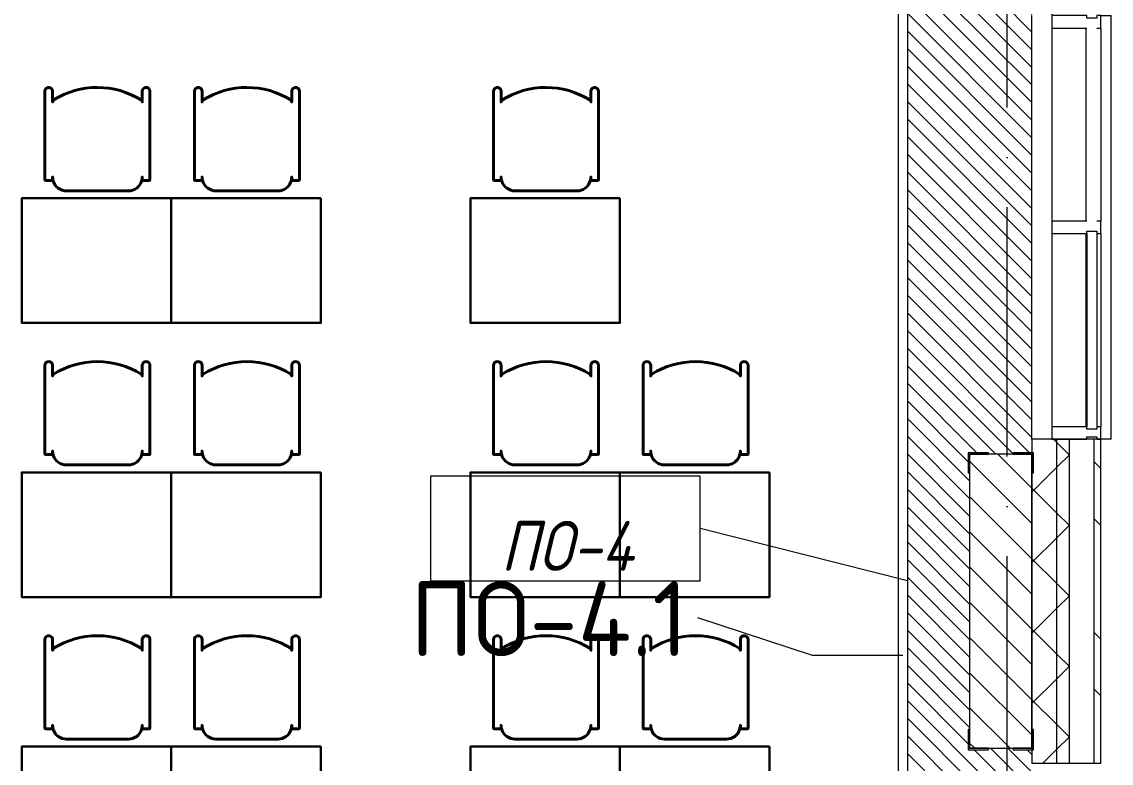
# Model space of a CAD drawing. Header units: millimetres. Extents: x -6467 to 105918, y -7090 to 92481.
# Drawn here: x 97196 to 101568, y 12481 to 15456 of the extents above; entities that cross this region are included whole.
import ezdxf

# ---------------------------------------------------------------- set-up
doc = ezdxf.new("R2010")
doc.units = ezdxf.units.MM
doc.linetypes.add('50_200_ШТРИХ_1Т_ш5_п1_п1_', pattern=[1400, 1000, -200, 0, -200])
for name, color, linetype, lineweight in [('A-FLOR', 7, 'Continuous', 9), ('A-FLOR-IDEN', 7, 'Continuous', 9), ('A-GLAZ', 7, 'Continuous', 5), ('A-GLAZ-CWMG', 7, 'Continuous', 9), ('A-GLAZ-CWMG-1', 7, 'Continuous', 20), ('A-WALL', 7, 'Continuous', 5), ('A-WALL-FNSH-1', 7, 'Continuous', 5), ('A-WALL-IDEN', 7, 'Continuous', 9), ('I-WALL', 7, 'Continuous', 5)]:
    doc.layers.add(name, color=color, linetype=linetype, lineweight=lineweight)
for name, color, linetype, lineweight, true_color in [('A-FLOR-PATT-1', 7, 'Continuous', 5, 0xd61c12), ('A-GENM-1', 7, 'Continuous', 9, 0xaaaaaa), ('A-GENM-2', 7, 'Continuous', 20, 0xaaaaaa), ('A-WALL-3', 7, 'Continuous', 5, 0x787878), ('мебель 2 этаж-1', 7, 'Continuous', 40, 0xaaaaaa), ('Оси-3', 7, '50_200_ШТРИХ_1Т_ш5_п1_п1_', 9, 0xaaaaaa), ('ТХ_функционал-2', 7, 'Continuous', 40, 0xaaaaaa), ('ТХ_функционал-9', 7, 'Continuous', 30, 0xaaaaaa)]:
    doc.layers.add(name, color=color, linetype=linetype, lineweight=lineweight, true_color=true_color)
doc.styles.add('GOST Common', font='GOST_Common.ttf', dxfattribs={"height": 300})
doc.styles.add('GOST Common_I', font='GOST_Common Italic.ttf', dxfattribs={"width": 0.9, "height": 200})
pattern_1 = [(45, (0, 0), (-141.42136, 141.42136), []), (135, (0, 0), (-141.42136, -141.42136), [])]

# ---------------------------------------------------------------- blocks, each defined once
blk = doc.blocks.new('Прямоугольный импост - Импост структурный с накладкой - 180мм-22437111-АИ_План этажа Радиаторы_2')
at = {"layer": 'A-GLAZ-CWMG-1'}
for p, q in [((-50, 0), (-50, 17)), ((-50, 17), (0, 17)), ((0, 0), (-10, 0)), ((-10, 0), (-10, -40)), ((0, 17), (0, 0)), ((-50, -180), (-50, -40)), ((-10, -40), (0, -40)), ((0, -40), (0, -180)), ((0, -180), (-50, -180))]:
    blk.add_line(p, q, dxfattribs=at)
blk = doc.blocks.new('Прямоугольный импост - Импост структурный с накладкой - 180мм-V231-АИ_План этажа Радиаторы_2')
at = {"layer": 'A-GLAZ-CWMG'}
for p, q in [((49825, 55111), (49050, 55111)), ((49825, 54931), (49050, 54931)), ((49825, 54914), (49050, 54914))]:
    blk.add_line(p, q, dxfattribs=at)
blk = doc.blocks.new('Прямоугольный импост - Импост структурный с накладкой - 180мм-V232-АИ_План этажа Радиаторы_2')
at = {"layer": 'A-GLAZ-CWMG'}
for p, q in [((6637, 55111), (5862, 55111)), ((6637, 54914), (5862, 54914))]:
    blk.add_line(p, q, dxfattribs=at)
blk = doc.blocks.new('Прямоугольный импост - Импост структурный с накладкой - 180мм-V237-АИ_План этажа Радиаторы_2')
at = {"layer": 'A-GLAZ-CWMG-1'}
for p, q in [((-25, 0), (-25, 17)), ((-25, 17), (25, 17)), ((-15, 0), (-25, 0)), ((-15, -40), (-15, 0)), ((25, 17), (25, 0)), ((-25, -180), (-25, -40)), ((-25, -40), (-15, -40)), ((25, -40), (25, -180)), ((25, -180), (-25, -180))]:
    blk.add_line(p, q, dxfattribs=at)
blk = doc.blocks.new('Прямоугольный импост - Импост структурный с накладкой - 180мм-22437157-АИ_План этажа Радиаторы_2')
at = {"layer": 'A-GLAZ-CWMG-1'}
for p, q in [((0, 17), (-50, 17)), ((-50, 17), (-50, 0)), ((-50, 0), (-40, 0)), ((-40, 0), (-40, -40)), ((-10, -40), (-10, 0)), ((-10, 0), (0, 0)), ((0, 0), (0, 17)), ((-40, -40), (-50, -40)), ((-50, -40), (-50, -180)), ((0, -40), (-10, -40)), ((0, -180), (0, -40)), ((-50, -180), (0, -180))]:
    blk.add_line(p, q, dxfattribs=at)
blk = doc.blocks.new('Фахверк _газобетон торцы_335 - Фахверк _газобетон торцы_-25574127-АИ_План этажа Радиаторы_2')
at = {"layer": 'A-GENM-2'}
for p, q in [((89406, 11134.7), (89325, 11134.7)), ((89325, 11134.7), (89325, 11128.7)), ((89325, 11128.7), (89400, 11128.7)), ((89400, 11128.7), (89400, 11053.7)), ((89406, 11053.7), (89406, 11134.7)), ((89400, 11053.7), (89406, 11053.7)), ((89400, 10953.7), (89400, 10878.7)), ((89406, 10953.7), (89400, 10953.7)), ((89406, 10872.7), (89406, 10953.7)), ((89400, 10878.7), (89325, 10878.7)), ((89325, 10878.7), (89325, 10872.7)), ((89325, 10872.7), (89406, 10872.7))]:
    blk.add_line(p, q, dxfattribs=at)
blk = doc.blocks.new('Фахверк _газобетон торцы_336 - Фахверк _газобетон торцы_-25574147-АИ_План этажа Радиаторы_2')
at = {"layer": 'A-GENM-2'}
for p, q in [((89406, 11134.7), (89325, 11134.7)), ((89325, 11134.7), (89325, 11128.7)), ((89325, 11128.7), (89400, 11128.7)), ((89400, 11128.7), (89400, 11053.7)), ((89406, 11053.7), (89406, 11134.7)), ((89400, 11053.7), (89406, 11053.7)), ((89400, 10953.7), (89400, 10878.7)), ((89406, 10953.7), (89400, 10953.7)), ((89406, 10872.7), (89406, 10953.7)), ((89400, 10878.7), (89325, 10878.7)), ((89325, 10878.7), (89325, 10872.7)), ((89325, 10872.7), (89406, 10872.7))]:
    blk.add_line(p, q, dxfattribs=at)
blk = doc.blocks.new('Отлив_СКБ - Отлив витража-V390-АИ_План этажа Радиаторы_2')
at = {"layer": 'A-GLAZ'}
for p, q in [((0, 59), (0, 100)), ((1700, 100), (0, 100)), ((1700, 100), (1700, 59)), ((875, 2), (1650, 2)), ((825, 0), (50, 0)), ((1650, 0), (875, 0))]:
    blk.add_line(p, q, dxfattribs=at)
blk = doc.blocks.new('мебель 2 этаж-28800768-АИ_План этажа Радиаторы_2')
at = {"layer": 'ТХ_функционал-2', "flags": 128}
for points in [[(99552.8, 16892.4), (99552.8, 16537.6), (99553.6, 16535.6), (99555.6, 16534.8), (99580.7, 16534.8), (99582.7, 16535.6), (99583.5, 16537.6), (99583.5, 16548.7), (99584.2, 16539.9), (99586.2, 16531.4), (99589.5, 16523.5), (99594.1, 16515.9), (99599.8, 16509.3), (99606.4, 16503.6), (99614, 16499), (99622.1, 16495.6), (99630.6, 16493.6), (99639.3, 16492.9), (99887.7, 16492.9), (99896.4, 16493.6), (99904.9, 16495.6), (99912.8, 16498.9), (99921, 16503.8), (99927.1, 16509.3), (99932.9, 16516), (99937.4, 16523.3), (99940.7, 16531.2), (99942.8, 16540.3), (99943.5, 16548.7), (99943.5, 16537.6), (99944.3, 16535.6), (99946.3, 16534.8), (99971.4, 16534.8), (99973.4, 16535.6), (99974.2, 16537.6), (99974.2, 16892.4), (99973.4, 16897.2), (99971.3, 16901.5), (99967.8, 16904.9), (99963.6, 16907.1), (99958.8, 16907.8), (99954.2, 16907.1), (99949.7, 16904.8), (99946.4, 16901.5), (99944.2, 16897.1), (99943.5, 16892.4), (99943.5, 16849.4), (99942.9, 16852.8), (99941.5, 16855.4), (99939.1, 16857.6), (99919.5, 16868.9), (99899.5, 16878.7), (99876.8, 16887.8), (99854.9, 16895), (99832.3, 16900.6), (99809.5, 16904.6), (99787.5, 16906.9), (99763.5, 16907.8), (99740.2, 16907), (99717.4, 16904.6), (99694.8, 16900.6), (99672.4, 16895), (99650.2, 16887.9), (99628.7, 16879.2), (99607.7, 16869), (99587.9, 16857.6), (99585.6, 16855.6), (99584, 16852.7), (99583.5, 16849.7), (99583.5, 16892.4), (99582.7, 16897.2), (99580.5, 16901.5), (99577.2, 16904.9), (99572.9, 16907), (99568.1, 16907.8), (99563.4, 16907.1), (99559.1, 16904.9), (99555.8, 16901.5), (99553.5, 16897.1)], [(100152.8, 16892.4), (100152.8, 16537.6), (100153.6, 16535.6), (100155.6, 16534.8), (100180.7, 16534.8), (100182.7, 16535.6), (100183.5, 16537.6), (100183.5, 16548.7), (100184.2, 16539.9), (100186.2, 16531.4), (100189.5, 16523.5), (100194.1, 16515.9), (100199.8, 16509.3), (100206.4, 16503.6), (100214, 16499), (100222.1, 16495.6), (100230.6, 16493.6), (100239.3, 16492.9), (100487.7, 16492.9), (100496.4, 16493.6), (100504.9, 16495.6), (100512.8, 16498.9), (100521, 16503.8), (100527.1, 16509.3), (100532.9, 16516), (100537.4, 16523.3), (100540.7, 16531.2), (100542.8, 16540.3), (100543.5, 16548.7), (100543.5, 16537.6), (100544.3, 16535.6), (100546.3, 16534.8), (100571.4, 16534.8), (100573.4, 16535.6), (100574.2, 16537.6), (100574.2, 16892.4), (100573.4, 16897.2), (100571.3, 16901.5), (100567.8, 16904.9), (100563.6, 16907.1), (100558.8, 16907.8), (100554.2, 16907.1), (100549.7, 16904.8), (100546.4, 16901.5), (100544.2, 16897.1), (100543.5, 16892.4), (100543.5, 16849.4), (100542.9, 16852.8), (100541.5, 16855.4), (100539.1, 16857.6), (100519.5, 16868.9), (100499.5, 16878.7), (100476.8, 16887.8), (100454.9, 16895), (100432.3, 16900.6), (100409.5, 16904.6), (100387.5, 16906.9), (100363.5, 16907.8), (100340.2, 16907), (100317.4, 16904.6), (100294.8, 16900.6), (100272.4, 16895), (100250.2, 16887.9), (100228.7, 16879.2), (100207.7, 16869), (100187.9, 16857.6), (100185.6, 16855.6), (100184, 16852.7), (100183.5, 16849.7), (100183.5, 16892.4), (100182.7, 16897.2), (100180.5, 16901.5), (100177.2, 16904.9), (100172.9, 16907), (100168.1, 16907.8), (100163.4, 16907.1), (100159.1, 16904.9), (100155.8, 16901.5), (100153.5, 16897.1)], [(101352.8, 16892.4), (101352.8, 16537.6), (101353.6, 16535.6), (101355.5, 16534.8), (101380.7, 16534.8), (101382.6, 16535.6), (101383.5, 16537.6), (101383.5, 16548.7), (101384.2, 16539.9), (101386.2, 16531.4), (101389.5, 16523.5), (101394.1, 16515.9), (101399.8, 16509.3), (101406.4, 16503.6), (101414, 16499), (101422.1, 16495.6), (101430.6, 16493.6), (101439.3, 16492.9), (101687.6, 16492.9), (101696.4, 16493.6), (101704.9, 16495.6), (101712.8, 16498.9), (101721, 16503.8), (101727.1, 16509.3), (101732.9, 16516), (101737.3, 16523.3), (101740.6, 16531.2), (101742.8, 16540.3), (101743.5, 16548.7), (101743.5, 16537.6), (101744.3, 16535.6), (101746.2, 16534.8), (101771.4, 16534.8), (101773.3, 16535.6), (101774.2, 16537.6), (101774.2, 16892.4), (101773.4, 16897.2), (101771.2, 16901.5), (101767.8, 16904.9), (101763.5, 16907.1), (101758.8, 16907.8), (101754.2, 16907.1), (101749.7, 16904.8), (101746.4, 16901.5), (101744.2, 16897.1), (101743.5, 16892.4), (101743.5, 16849.4), (101742.9, 16852.8), (101741.4, 16855.4), (101739.1, 16857.6), (101719.4, 16868.9), (101699.5, 16878.7), (101676.8, 16887.8), (101654.9, 16895), (101632.3, 16900.6), (101609.5, 16904.6), (101587.5, 16906.9), (101563.5, 16907.8), (101540.1, 16907), (101517.3, 16904.6), (101494.7, 16900.6), (101472.3, 16895), (101450.1, 16887.9), (101428.7, 16879.2), (101407.6, 16869), (101387.8, 16857.6), (101385.6, 16855.6), (101384, 16852.7), (101383.5, 16849.7), (101383.5, 16892.4), (101382.7, 16897.2), (101380.5, 16901.5), (101377.1, 16904.9), (101372.9, 16907), (101368.1, 16907.8), (101363.4, 16907.1), (101359.1, 16904.9), (101355.7, 16901.5), (101353.5, 16897.1)], [(99552.8, 15792.5), (99552.8, 15437.6), (99553.6, 15435.6), (99555.6, 15434.8), (99580.7, 15434.8), (99582.7, 15435.6), (99583.5, 15437.6), (99583.5, 15448.7), (99584.2, 15440), (99586.2, 15431.5), (99589.5, 15423.5), (99594.1, 15416), (99599.8, 15409.3), (99606.4, 15403.6), (99614, 15399), (99622.1, 15395.6), (99630.6, 15393.6), (99639.3, 15392.9), (99887.7, 15392.9), (99896.4, 15393.6), (99904.9, 15395.7), (99912.8, 15398.9), (99921, 15403.8), (99927.1, 15409.3), (99932.9, 15416), (99937.4, 15423.4), (99940.7, 15431.2), (99942.8, 15440.3), (99943.5, 15448.7), (99943.5, 15437.6), (99944.3, 15435.6), (99946.3, 15434.8), (99971.4, 15434.8), (99973.4, 15435.6), (99974.2, 15437.6), (99974.2, 15792.5), (99973.4, 15797.2), (99971.3, 15801.5), (99967.8, 15804.9), (99963.6, 15807.1), (99958.8, 15807.8), (99954.2, 15807.1), (99949.7, 15804.8), (99946.4, 15801.5), (99944.2, 15797.1), (99943.5, 15792.5), (99943.5, 15749.5), (99942.9, 15752.8), (99941.5, 15755.4), (99939.1, 15757.6), (99919.5, 15768.9), (99899.5, 15778.7), (99876.8, 15787.9), (99854.9, 15795), (99832.3, 15800.6), (99809.5, 15804.6), (99787.5, 15806.9), (99763.5, 15807.8), (99740.2, 15807), (99717.4, 15804.6), (99694.8, 15800.6), (99672.4, 15795.1), (99650.2, 15787.9), (99628.7, 15779.2), (99607.7, 15769), (99587.9, 15757.6), (99585.6, 15755.6), (99584, 15752.7), (99583.5, 15749.7), (99583.5, 15792.5), (99582.7, 15797.2), (99580.5, 15801.5), (99577.2, 15804.9), (99572.9, 15807.1), (99568.1, 15807.8), (99563.4, 15807.1), (99559.1, 15804.9), (99555.8, 15801.5), (99553.5, 15797.1)], [(100152.8, 15792.5), (100152.8, 15437.6), (100153.6, 15435.6), (100155.6, 15434.8), (100180.7, 15434.8), (100182.7, 15435.6), (100183.5, 15437.6), (100183.5, 15448.7), (100184.2, 15440), (100186.2, 15431.5), (100189.5, 15423.5), (100194.1, 15416), (100199.8, 15409.3), (100206.4, 15403.6), (100214, 15399), (100222.1, 15395.6), (100230.6, 15393.6), (100239.3, 15392.9), (100487.7, 15392.9), (100496.4, 15393.6), (100504.9, 15395.7), (100512.8, 15398.9), (100521, 15403.8), (100527.1, 15409.3), (100532.9, 15416), (100537.4, 15423.4), (100540.7, 15431.2), (100542.8, 15440.3), (100543.5, 15448.7), (100543.5, 15437.6), (100544.3, 15435.6), (100546.3, 15434.8), (100571.4, 15434.8), (100573.4, 15435.6), (100574.2, 15437.6), (100574.2, 15792.5), (100573.4, 15797.2), (100571.3, 15801.5), (100567.8, 15804.9), (100563.6, 15807.1), (100558.8, 15807.8), (100554.2, 15807.1), (100549.7, 15804.8), (100546.4, 15801.5), (100544.2, 15797.1), (100543.5, 15792.5), (100543.5, 15749.5), (100542.9, 15752.8), (100541.5, 15755.4), (100539.1, 15757.6), (100519.5, 15768.9), (100499.5, 15778.7), (100476.8, 15787.9), (100454.9, 15795), (100432.3, 15800.6), (100409.5, 15804.6), (100387.5, 15806.9), (100363.5, 15807.8), (100340.2, 15807), (100317.4, 15804.6), (100294.8, 15800.6), (100272.4, 15795.1), (100250.2, 15787.9), (100228.7, 15779.2), (100207.7, 15769), (100187.9, 15757.6), (100185.6, 15755.6), (100184, 15752.7), (100183.5, 15749.7), (100183.5, 15792.5), (100182.7, 15797.2), (100180.5, 15801.5), (100177.2, 15804.9), (100172.9, 15807.1), (100168.1, 15807.8), (100163.4, 15807.1), (100159.1, 15804.9), (100155.8, 15801.5), (100153.5, 15797.1)], [(101352.8, 15792.5), (101352.8, 15437.6), (101353.6, 15435.6), (101355.5, 15434.8), (101380.7, 15434.8), (101382.6, 15435.6), (101383.5, 15437.6), (101383.5, 15448.7), (101384.2, 15440), (101386.2, 15431.5), (101389.5, 15423.5), (101394.1, 15416), (101399.8, 15409.3), (101406.4, 15403.6), (101414, 15399), (101422.1, 15395.6), (101430.6, 15393.6), (101439.3, 15392.9), (101687.6, 15392.9), (101696.4, 15393.6), (101704.9, 15395.7), (101712.8, 15398.9), (101721, 15403.8), (101727.1, 15409.3), (101732.9, 15416), (101737.3, 15423.4), (101740.6, 15431.2), (101742.8, 15440.3), (101743.5, 15448.7), (101743.5, 15437.6), (101744.3, 15435.6), (101746.2, 15434.8), (101771.4, 15434.8), (101773.3, 15435.6), (101774.2, 15437.6), (101774.2, 15792.5), (101773.4, 15797.2), (101771.2, 15801.5), (101767.8, 15804.9), (101763.5, 15807.1), (101758.8, 15807.8), (101754.2, 15807.1), (101749.7, 15804.8), (101746.4, 15801.5), (101744.2, 15797.1), (101743.5, 15792.5), (101743.5, 15749.5), (101742.9, 15752.8), (101741.4, 15755.4), (101739.1, 15757.6), (101719.4, 15768.9), (101699.5, 15778.7), (101676.8, 15787.9), (101654.9, 15795), (101632.3, 15800.6), (101609.5, 15804.6), (101587.5, 15806.9), (101563.5, 15807.8), (101540.1, 15807), (101517.3, 15804.6), (101494.7, 15800.6), (101472.3, 15795.1), (101450.1, 15787.9), (101428.7, 15779.2), (101407.6, 15769), (101387.8, 15757.6), (101385.6, 15755.6), (101384, 15752.7), (101383.5, 15749.7), (101383.5, 15792.5), (101382.7, 15797.2), (101380.5, 15801.5), (101377.1, 15804.9), (101372.9, 15807.1), (101368.1, 15807.8), (101363.4, 15807.1), (101359.1, 15804.9), (101355.7, 15801.5), (101353.5, 15797.1)], [(101952.8, 15792.5), (101952.8, 15437.6), (101953.6, 15435.6), (101955.5, 15434.8), (101980.7, 15434.8), (101982.6, 15435.6), (101983.5, 15437.6), (101983.5, 15448.7), (101984.2, 15440), (101986.2, 15431.5), (101989.5, 15423.5), (101994.1, 15416), (101999.8, 15409.3), (102006.4, 15403.6), (102014, 15399), (102022.1, 15395.6), (102030.6, 15393.6), (102039.3, 15392.9), (102287.6, 15392.9), (102296.4, 15393.6), (102304.9, 15395.7), (102312.8, 15398.9), (102321, 15403.8), (102327.1, 15409.3), (102332.9, 15416), (102337.3, 15423.4), (102340.6, 15431.2), (102342.8, 15440.3), (102343.5, 15448.7), (102343.5, 15437.6), (102344.3, 15435.6), (102346.2, 15434.8), (102371.4, 15434.8), (102373.3, 15435.6), (102374.2, 15437.6), (102374.2, 15792.5), (102373.4, 15797.2), (102371.2, 15801.5), (102367.8, 15804.9), (102363.5, 15807.1), (102358.8, 15807.8), (102354.2, 15807.1), (102349.7, 15804.8), (102346.4, 15801.5), (102344.2, 15797.1), (102343.5, 15792.5), (102343.5, 15749.5), (102342.9, 15752.8), (102341.4, 15755.4), (102339.1, 15757.6), (102319.4, 15768.9), (102299.5, 15778.7), (102276.8, 15787.9), (102254.9, 15795), (102232.3, 15800.6), (102209.5, 15804.6), (102187.5, 15806.9), (102163.5, 15807.8), (102140.1, 15807), (102117.3, 15804.6), (102094.7, 15800.6), (102072.3, 15795.1), (102050.1, 15787.9), (102028.7, 15779.2), (102007.6, 15769), (101987.8, 15757.6), (101985.6, 15755.6), (101984, 15752.7), (101983.5, 15749.7), (101983.5, 15792.5), (101982.7, 15797.2), (101980.5, 15801.5), (101977.1, 15804.9), (101972.9, 15807.1), (101968.1, 15807.8), (101963.4, 15807.1), (101959.1, 15804.9), (101955.7, 15801.5), (101953.5, 15797.1)], [(99552.8, 14692.5), (99552.8, 14337.6), (99553.6, 14335.6), (99555.6, 14334.8), (99580.7, 14334.8), (99582.7, 14335.6), (99583.5, 14337.6), (99583.5, 14348.8), (99584.2, 14340), (99586.2, 14331.5), (99589.5, 14323.5), (99594.1, 14316), (99599.8, 14309.3), (99606.4, 14303.6), (99614, 14299), (99622.1, 14295.7), (99630.6, 14293.6), (99639.3, 14292.9), (99887.7, 14292.9), (99896.4, 14293.6), (99904.9, 14295.7), (99912.8, 14298.9), (99921, 14303.8), (99927.1, 14309.3), (99932.9, 14316), (99937.4, 14323.4), (99940.7, 14331.3), (99942.8, 14340.3), (99943.5, 14348.8), (99943.5, 14337.6), (99944.3, 14335.6), (99946.3, 14334.8), (99971.4, 14334.8), (99973.4, 14335.6), (99974.2, 14337.6), (99974.2, 14692.5), (99973.4, 14697.2), (99971.3, 14701.5), (99967.8, 14704.9), (99963.6, 14707.1), (99958.8, 14707.8), (99954.2, 14707.1), (99949.7, 14704.8), (99946.4, 14701.5), (99944.2, 14697.1), (99943.5, 14692.5), (99943.5, 14649.5), (99942.9, 14652.9), (99941.5, 14655.5), (99939.1, 14657.6), (99919.5, 14668.9), (99899.5, 14678.7), (99876.8, 14687.9), (99854.9, 14695), (99832.3, 14700.6), (99809.5, 14704.6), (99787.5, 14707), (99763.5, 14707.8), (99740.2, 14707), (99717.4, 14704.6), (99694.8, 14700.6), (99672.4, 14695.1), (99650.2, 14687.9), (99628.7, 14679.2), (99607.7, 14669), (99587.9, 14657.6), (99585.6, 14655.6), (99584, 14652.8), (99583.5, 14649.7), (99583.5, 14692.5), (99582.7, 14697.2), (99580.5, 14701.5), (99577.2, 14704.9), (99572.9, 14707.1), (99568.1, 14707.8), (99563.4, 14707.1), (99559.1, 14704.9), (99555.8, 14701.6), (99553.5, 14697.1)], [(100152.8, 14692.5), (100152.8, 14337.6), (100153.6, 14335.6), (100155.6, 14334.8), (100180.7, 14334.8), (100182.7, 14335.6), (100183.5, 14337.6), (100183.5, 14348.8), (100184.2, 14340), (100186.2, 14331.5), (100189.5, 14323.5), (100194.1, 14316), (100199.8, 14309.3), (100206.4, 14303.6), (100214, 14299), (100222.1, 14295.7), (100230.6, 14293.6), (100239.3, 14292.9), (100487.7, 14292.9), (100496.4, 14293.6), (100504.9, 14295.7), (100512.8, 14298.9), (100521, 14303.8), (100527.1, 14309.3), (100532.9, 14316), (100537.4, 14323.4), (100540.7, 14331.3), (100542.8, 14340.3), (100543.5, 14348.8), (100543.5, 14337.6), (100544.3, 14335.6), (100546.3, 14334.8), (100571.4, 14334.8), (100573.4, 14335.6), (100574.2, 14337.6), (100574.2, 14692.5), (100573.4, 14697.2), (100571.3, 14701.5), (100567.8, 14704.9), (100563.6, 14707.1), (100558.8, 14707.8), (100554.2, 14707.1), (100549.7, 14704.8), (100546.4, 14701.5), (100544.2, 14697.1), (100543.5, 14692.5), (100543.5, 14649.5), (100542.9, 14652.9), (100541.5, 14655.5), (100539.1, 14657.6), (100519.5, 14668.9), (100499.5, 14678.7), (100476.8, 14687.9), (100454.9, 14695), (100432.3, 14700.6), (100409.5, 14704.6), (100387.5, 14707), (100363.5, 14707.8), (100340.2, 14707), (100317.4, 14704.6), (100294.8, 14700.6), (100272.4, 14695.1), (100250.2, 14687.9), (100228.7, 14679.2), (100207.7, 14669), (100187.9, 14657.6), (100185.6, 14655.6), (100184, 14652.8), (100183.5, 14649.7), (100183.5, 14692.5), (100182.7, 14697.2), (100180.5, 14701.5), (100177.2, 14704.9), (100172.9, 14707.1), (100168.1, 14707.8), (100163.4, 14707.1), (100159.1, 14704.9), (100155.8, 14701.6), (100153.5, 14697.1)], [(101352.8, 14692.5), (101352.8, 14337.6), (101353.6, 14335.6), (101355.5, 14334.8), (101380.7, 14334.8), (101382.6, 14335.6), (101383.5, 14337.6), (101383.5, 14348.8), (101384.2, 14340), (101386.2, 14331.5), (101389.5, 14323.5), (101394.1, 14316), (101399.8, 14309.3), (101406.4, 14303.6), (101414, 14299), (101422.1, 14295.7), (101430.6, 14293.6), (101439.3, 14292.9), (101687.6, 14292.9), (101696.4, 14293.6), (101704.9, 14295.7), (101712.8, 14298.9), (101721, 14303.8), (101727.1, 14309.3), (101732.9, 14316), (101737.3, 14323.4), (101740.6, 14331.3), (101742.8, 14340.3), (101743.5, 14348.8), (101743.5, 14337.6), (101744.3, 14335.6), (101746.2, 14334.8), (101771.4, 14334.8), (101773.3, 14335.6), (101774.2, 14337.6), (101774.2, 14692.5), (101773.4, 14697.2), (101771.2, 14701.5), (101767.8, 14704.9), (101763.5, 14707.1), (101758.8, 14707.8), (101754.2, 14707.1), (101749.7, 14704.8), (101746.4, 14701.5), (101744.2, 14697.1), (101743.5, 14692.5), (101743.5, 14649.5), (101742.9, 14652.9), (101741.4, 14655.5), (101739.1, 14657.6), (101719.4, 14668.9), (101699.5, 14678.7), (101676.8, 14687.9), (101654.9, 14695), (101632.3, 14700.6), (101609.5, 14704.6), (101587.5, 14707), (101563.5, 14707.8), (101540.1, 14707), (101517.3, 14704.6), (101494.7, 14700.6), (101472.3, 14695.1), (101450.1, 14687.9), (101428.7, 14679.2), (101407.6, 14669), (101387.8, 14657.6), (101385.6, 14655.6), (101384, 14652.8), (101383.5, 14649.7), (101383.5, 14692.5), (101382.7, 14697.2), (101380.5, 14701.5), (101377.1, 14704.9), (101372.9, 14707.1), (101368.1, 14707.8), (101363.4, 14707.1), (101359.1, 14704.9), (101355.7, 14701.6), (101353.5, 14697.1)], [(101952.8, 14692.5), (101952.8, 14337.6), (101953.6, 14335.6), (101955.5, 14334.8), (101980.7, 14334.8), (101982.6, 14335.6), (101983.5, 14337.6), (101983.5, 14348.8), (101984.2, 14340), (101986.2, 14331.5), (101989.5, 14323.5), (101994.1, 14316), (101999.8, 14309.3), (102006.4, 14303.6), (102014, 14299), (102022.1, 14295.7), (102030.6, 14293.6), (102039.3, 14292.9), (102287.6, 14292.9), (102296.4, 14293.6), (102304.9, 14295.7), (102312.8, 14298.9), (102321, 14303.8), (102327.1, 14309.3), (102332.9, 14316), (102337.3, 14323.4), (102340.6, 14331.3), (102342.8, 14340.3), (102343.5, 14348.8), (102343.5, 14337.6), (102344.3, 14335.6), (102346.2, 14334.8), (102371.4, 14334.8), (102373.3, 14335.6), (102374.2, 14337.6), (102374.2, 14692.5), (102373.4, 14697.2), (102371.2, 14701.5), (102367.8, 14704.9), (102363.5, 14707.1), (102358.8, 14707.8), (102354.2, 14707.1), (102349.7, 14704.8), (102346.4, 14701.5), (102344.2, 14697.1), (102343.5, 14692.5), (102343.5, 14649.5), (102342.9, 14652.9), (102341.4, 14655.5), (102339.1, 14657.6), (102319.4, 14668.9), (102299.5, 14678.7), (102276.8, 14687.9), (102254.9, 14695), (102232.3, 14700.6), (102209.5, 14704.6), (102187.5, 14707), (102163.5, 14707.8), (102140.1, 14707), (102117.3, 14704.6), (102094.7, 14700.6), (102072.3, 14695.1), (102050.1, 14687.9), (102028.7, 14679.2), (102007.6, 14669), (101987.8, 14657.6), (101985.6, 14655.6), (101984, 14652.8), (101983.5, 14649.7), (101983.5, 14692.5), (101982.7, 14697.2), (101980.5, 14701.5), (101977.1, 14704.9), (101972.9, 14707.1), (101968.1, 14707.8), (101963.4, 14707.1), (101959.1, 14704.9), (101955.7, 14701.6), (101953.5, 14697.1)]]:
    blk.add_lwpolyline(points, close=True, dxfattribs=at)
at = {"layer": 'ТХ_функционал-9', "flags": 128}
for points in [[(100660, 16462.9), (100660, 15962.9), (100060, 15962.9), (100060, 16462.9), (99460, 16462.9), (99460, 15962.9), (100060, 15962.9), (100060, 16462.9)], [(101860, 16462.9), (101260, 16462.9), (101260, 15962.9), (101860, 15962.9)], [(100660, 15362.9), (100660, 14862.9), (100060, 14862.9), (100060, 15362.9), (99460, 15362.9), (99460, 14862.9), (100060, 14862.9), (100060, 15362.9)], [(102460, 15362.9), (101860, 15362.9), (101260, 15362.9), (101260, 14862.9), (101860, 14862.9), (101860, 15362.9), (101860, 14862.9), (102460, 14862.9)], [(100660, 14262.9), (100660, 13762.9), (100060, 13762.9), (100060, 14262.9), (99460, 14262.9), (99460, 13762.9), (100060, 13762.9), (100060, 14262.9)], [(102460, 14262.9), (102460, 13762.9), (101860, 13762.9), (101860, 14262.9), (101260, 14262.9), (101260, 13762.9), (101860, 13762.9), (101860, 14262.9)]]:
    blk.add_lwpolyline(points, close=True, dxfattribs=at)
blk = doc.blocks.new('AAR_СКБ_Марка_Перекрытия_1 мм - Марка пола-27961726-АИ_План этажа Радиаторы_2')
at = {"layer": 'A-FLOR-IDEN'}
for p, q in [((2.723, 2.101), (-2.69, 2.101)), ((-2.69, 2.101), (-2.69, 0)), ((2.723, 0), (2.723, 2.101)), ((-2.69, 0), (2.723, 0))]:
    blk.add_line(p, q, dxfattribs=at)

msp = doc.modelspace()

# ---------------------------------------------------------------- hatches: boundary and pattern name
at = {"layer": 'A-FLOR-PATT-1'}
h = msp.add_hatch(dxfattribs=at)
h.set_pattern_fill('FP_299', color=256, style=0, pattern_type=2)
h.set_pattern_definition([(315, (101000, 13331.04), (35.3553, 35.3553), [])])
h.paths.add_polyline_path([(101000, 10581), (101000, 10646), (100994, 10646), (100994, 10727), (101075, 10727), (101075, 10721), (101175, 10721), (101175, 10727), (101250, 10727), (101249.2, 12535), (101175, 12535), (101175, 12541), (101075, 12541), (101075, 12535), (100994, 12535), (100994, 12616), (101000, 12616), (101000, 13646), (100994, 13646), (100994, 13727), (101075, 13727), (101075, 13721), (101175, 13721), (101175, 13727), (101250, 13727), (101250, 15535), (101175, 15535), (101175, 15541), (101075, 15541), (101075, 15535), (100994, 15535), (100994, 15616), (101000, 15616), (101000, 15845), (100750, 15845), (100750, 10581), (100994, 10581)])
at = {"layer": 'A-WALL'}
h = msp.add_hatch(dxfattribs=at)
h.set_pattern_fill('FP_125', color=256, style=0, pattern_type=2)
h.set_pattern_definition(pattern_1)
h.paths.add_polyline_path([(101350, -2019), (101350, -1129), (101250, -1129), (101250, -2019)])
h.paths.add_polyline_path([(101350, 571), (101350, 1766), (101250, 1766), (101250, 571)])
h.paths.add_polyline_path([(101250, 3466), (101350, 3466), (101350, 4766), (101250, 4766), (101250, 3911.6)])
h.paths.add_polyline_path([(101350, 6466), (101350, 7781), (101250, 7781), (101250, 6466)])
h.paths.add_polyline_path([(101250, 9481), (101350, 9481), (101350, 10781), (101250, 10781), (101250, 9543)])
h.paths.add_polyline_path([(101350, 12481), (101350, 13781), (101250, 13781), (101250, 12481)])
h.paths.add_polyline_path([(101350, 15481), (101350, 16781), (101250, 16781), (101250, 15481)])
h.paths.add_polyline_path([(101250, 18481), (101350, 18481), (101350, 19781), (101250, 19781), (101250, 18694.1)])
h.paths.add_polyline_path([(101350, 21481), (101350, 22781), (101250, 22781), (101250, 21481)])
h.paths.add_polyline_path([(101350, 24481), (101350, 25781), (101250, 25781), (101250, 24481)])
h.paths.add_polyline_path([(101350, 27481), (101350, 28781), (101250, 28781), (101250, 27481)])
h.paths.add_polyline_path([(101350, 30481), (101350, 31781), (101250, 31781), (101250, 30481)])
h.paths.add_polyline_path([(101250, 33481), (101350, 33481), (101350, 34781), (101250, 34781), (101250, 34081)])
h.paths.add_polyline_path([(101250, 36481), (101350, 36481), (101350, 37881), (101250, 37881), (101250, 36996.3)])
h.paths.add_polyline_path([(101350, 39581), (101350, 40671), (101250, 40671), (101250, 39581)])
h.paths.add_polyline_path([(101350, 42371), (101350, 43781), (101250, 43781), (101250, 42371)])
h.paths.add_polyline_path([(101350, 45481), (101350, 47071), (101250, 47071), (101250, 45481)])
h = msp.add_hatch(dxfattribs=at)
h.set_pattern_fill('FP_125', color=256, style=0, pattern_type=2)
h.set_pattern_definition(pattern_1)
h.paths.add_polyline_path([(101350, -2069), (101400, -2069), (101400, -1129), (101350, -1129), (101350, -2019)])
h.paths.add_polyline_path([(101400, 571), (101400, 1766), (101350, 1766), (101350, 571)])
h.paths.add_polyline_path([(101400, 3466), (101400, 4766), (101350, 4766), (101350, 3466)])
h.paths.add_polyline_path([(101350, 6466), (101400, 6466), (101400, 7781), (101350, 7781), (101350, 6727.3)])
h.paths.add_polyline_path([(101350, 9481), (101400, 9481), (101400, 10781), (101350, 10781), (101350, 9543)])
h.paths.add_polyline_path([(101400, 12481), (101400, 13781), (101350, 13781), (101350, 12481)])
h.paths.add_polyline_path([(101400, 15481), (101400, 16781), (101350, 16781), (101350, 15481)])
h.paths.add_polyline_path([(101350, 18481), (101400, 18481), (101400, 19781), (101350, 19781), (101350, 18694.1)])
h.paths.add_polyline_path([(101350, 21481), (101400, 21481), (101400, 22781), (101350, 22781), (101350, 21509.8)])
h.paths.add_polyline_path([(101400, 24481), (101400, 25781), (101350, 25781), (101350, 24481)])
h.paths.add_polyline_path([(101350, 27481), (101400, 27481), (101400, 28781), (101350, 28781), (101350, 27845.2)])
h.paths.add_polyline_path([(101350, 30481), (101400, 30481), (101400, 31781), (101350, 31781), (101350, 30660.9)])
h.paths.add_polyline_path([(101400, 33481), (101400, 34781), (101350, 34781), (101350, 33481)])
h.paths.add_polyline_path([(101400, 36481), (101400, 37881), (101350, 37881), (101350, 36481)])
h.paths.add_polyline_path([(101400, 39581), (101400, 40671), (101350, 40671), (101350, 39581)])
h.paths.add_polyline_path([(101400, 42371), (101400, 43781), (101350, 43781), (101350, 42371)])
h.paths.add_polyline_path([(101350, 45481), (101400, 45481), (101400, 47071), (101350, 47071), (101350, 46147.4)])
at = {"layer": 'A-WALL-3'}
h = msp.add_hatch(dxfattribs=at)
h.set_pattern_fill('FP_124', color=256, style=0, pattern_type=2)
h.set_pattern_definition([(135, (0, 0), (-342.1478, -342.1478), []), (135, (228.1, 0), (-342.1478, -342.1478), [])])
h.paths.add_polyline_path([(101500, -2196), (101527, -2196), (101527, -1129), (101500, -1129), (101500, -2169)])
h.paths.add_polyline_path([(101527, 571), (101527, 1766), (101500, 1766), (101500, 571)])
h.paths.add_polyline_path([(101500, 3466), (101527, 3466), (101527, 4766), (101500, 4766), (101500, 3911.6)])
h.paths.add_polyline_path([(101527, 6466), (101527, 7781), (101500, 7781), (101500, 6466)])
h.paths.add_polyline_path([(101500, 9481), (101527, 9481), (101527, 10781), (101500, 10781), (101500, 9543)])
h.paths.add_polyline_path([(101527, 12481), (101527, 13781), (101500, 13781), (101500, 12481)])
h.paths.add_polyline_path([(101527, 15481), (101527, 16781), (101500, 16781), (101500, 15481)])
h.paths.add_polyline_path([(101527, 18481), (101527, 19781), (101500, 19781), (101500, 18481)])
h.paths.add_polyline_path([(101527, 21481), (101527, 22781), (101500, 22781), (101500, 21481)])
h.paths.add_polyline_path([(101527, 24481), (101527, 25781), (101500, 25781), (101500, 24481)])
h.paths.add_polyline_path([(101527, 27481), (101527, 28781), (101500, 28781), (101500, 27481)])
h.paths.add_polyline_path([(101527, 30481), (101527, 31781), (101500, 31781), (101500, 30481)])
h.paths.add_polyline_path([(101500, 33481), (101527, 33481), (101527, 34781), (101500, 34781), (101500, 34180.6)])
h.paths.add_polyline_path([(101527, 36481), (101527, 37881), (101500, 37881), (101500, 36481)])
h.paths.add_polyline_path([(101527, 39581), (101527, 40671), (101500, 40671), (101500, 39581)])
h.paths.add_polyline_path([(101527, 42371), (101527, 43781), (101500, 43781), (101500, 42371)])
h.paths.add_polyline_path([(101527, 45481), (101527, 47071), (101500, 47071), (101500, 45481)])
at = {"layer": 'I-WALL'}
h = msp.add_hatch(dxfattribs=at)
h.set_pattern_fill('FP_2', color=256, style=0, pattern_type=2)
h.set_pattern_definition([(135, (0, 0), (-70.71068, -70.71068), [])])
h.paths.add_polyline_path([(101000, 10581), (101250, 10581), (101250, 10721), (101000, 10721)])
h.paths.add_polyline_path([(101242.6, 12541), (101250, 12541), (101250, 13721), (101000, 13721), (101000, 12541)])
h.paths.add_polyline_path([(101000, 15541), (101250, 15541), (101250, 15870), (101000, 15870), (101000, 15845)])
h.paths.add_polyline_path([(101250, 15905), (101250, 16081), (101000, 16081), (101000, 15905)])

# ---------------------------------------------------------------- linework, layer by layer
at = {"layer": 'A-FLOR'}
for p, q in [((100750, 15845), (100750, 10581)), ((101250, 13781), (101250, 15481))]:
    msp.add_line(p, q, dxfattribs=at)
at = {"layer": 'A-FLOR-IDEN'}
msp.add_line((100750, 13213), (99919, 13423.2), dxfattribs=at)
at = {"layer": 'A-WALL'}
for p, q in [((100715, 10641), (100715, 15875)), ((101350, 12481), (101350, 13781)), ((101400, 12481), (101400, 13781)), ((101500, 12481), (101500, 13781)), ((101000, 13721), (101000, 12541)), ((101250, 13721), (101000, 13721)), ((101250, 12541), (101250, 13721)), ((101000, 12541), (101250, 12541))]:
    msp.add_line(p, q, dxfattribs=at)
at = {"layer": 'A-WALL-FNSH-1'}
for p, q in [((101250, 13781), (101250, 12481)), ((101527, 13781), (101250, 13781)), ((101527, 12481), (101527, 13781)), ((101250, 12481), (101527, 12481))]:
    msp.add_line(p, q, dxfattribs=at)
at = {"layer": 'A-WALL-IDEN'}
for p, q in [((100369.1, 12913.6), (99909, 13064.1)), ((100732.5, 12913.6), (100369.1, 12913.6))]:
    msp.add_line(p, q, dxfattribs=at)
at = {"layer": 'Оси-3'}
msp.add_line((101150, -5889.7), (101150, 91281), dxfattribs=at)

# ---------------------------------------------------------------- block references
at = {"layer": 'A-FLOR-IDEN', "xscale": 199.9999999999999, "yscale": 199.9999999999999, "zscale": 199.9999999999999}
msp.add_blockref('AAR_СКБ_Марка_Перекрытия_1 мм - Марка пола-27961726-АИ_План этажа Радиаторы_2', (99374.3, 13213), dxfattribs=at)
at = {"layer": 'A-GENM-1'}
for name, p, rotation in [('Фахверк _газобетон торцы_336 - Фахверк _газобетон торцы_-25574147-АИ_План этажа Радиаторы_2', (112128.7, -75679), 90.00000000000006), ('Фахверк _газобетон торцы_335 - Фахверк _газобетон торцы_-25574127-АИ_План этажа Радиаторы_2', (90121.3, 101941), 270.0000000000004)]:
    msp.add_blockref(name, p, dxfattribs=dict(at, rotation=rotation))
at = {"layer": 'A-GLAZ', "rotation": 269.9999999999995}
msp.add_blockref('Отлив_СКБ - Отлив витража-V390-АИ_План этажа Радиаторы_2', (101468, 15481), dxfattribs=at)
at = {"layer": 'A-GLAZ-CWMG', "extrusion": (0, 0, -1), "rotation": 90.00000000000169}
for name, p in [('Прямоугольный импост - Импост структурный с накладкой - 180мм-22437111-АИ_План этажа Радиаторы_2', (-101510, 15481)), ('Прямоугольный импост - Импост структурный с накладкой - 180мм-V237-АИ_План этажа Радиаторы_2', (-101510, 14631))]:
    msp.add_blockref(name, p, dxfattribs=at)
at = {"layer": 'A-GLAZ-CWMG'}
for name, p, rotation in [('Прямоугольный импост - Импост структурный с накладкой - 180мм-V232-АИ_План этажа Радиаторы_2', (156441, 8794), 89.99999999999942), ('Прямоугольный импост - Импост структурный с накладкой - 180мм-V231-АИ_План этажа Радиаторы_2', (156441, -35219), 90.00000000000058), ('Прямоугольный импост - Импост структурный с накладкой - 180мм-22437157-АИ_План этажа Радиаторы_2', (101510, 13781), 269.9999999999984)]:
    msp.add_blockref(name, p, dxfattribs=dict(at, rotation=rotation))
at = {"layer": 'мебель 2 этаж-1'}
msp.add_blockref('мебель 2 этаж-28800768-АИ_План этажа Радиаторы_2', (-2263.5, -1715.2), dxfattribs=at)

# ---------------------------------------------------------------- texts
at = {"layer": 'A-FLOR-IDEN', "insert": (99384.5, 13352.8), "char_height": 200, "width": 572.4, "attachment_point": 5, "line_spacing_factor": 1.022766, "style": 'GOST Common_I'}
msp.add_mtext('\\pt180,360,540,720,900,1080,1260,1440,1620,1800,1980,2160,2340,2520,2700,2880,3060,3240,3420,3600,3780,3960,4140,4320,4500,4680,4860,5040,5220,5400,5580,5760;ПО-4', dxfattribs=at)
at = {"layer": 'A-WALL-IDEN', "insert": (99313, 13210.6), "char_height": 300, "width": 1178, "attachment_point": 2, "line_spacing_factor": 1.022766, "style": 'GOST Common'}
msp.add_mtext('\\pt80.001,159.999,240,320.001,399.999,480,560.001,639.999,720,800.001,879.999,960,1040.001,1119.999,1200,1280.001,1359.999,1440,1520.001,1599.999,1680,1760.001,1839.999,1920,2000.001,2079.999,2160,2240.001,2319.999,2400,2480.001,2559.999;ПО-4.1', dxfattribs=at)

doc.saveas('drawing.dxf')
